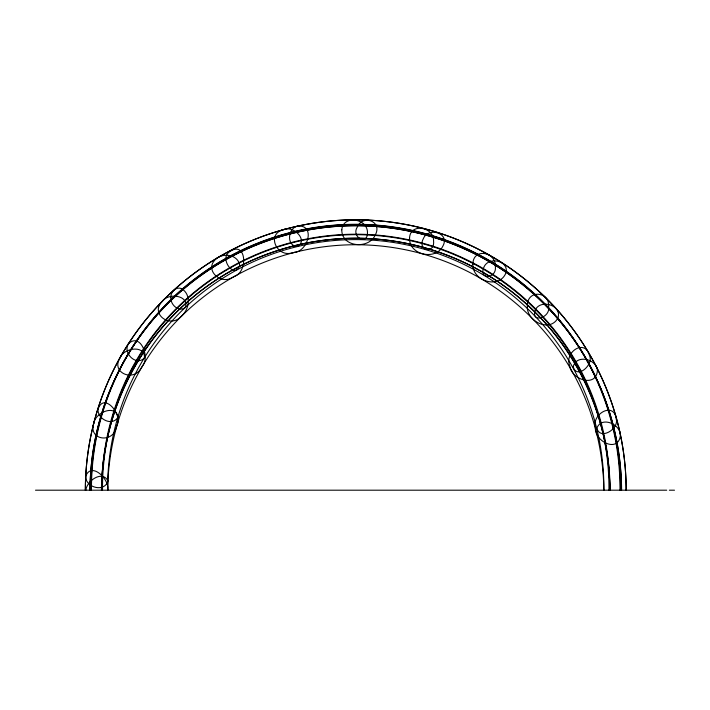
<?xml version="1.0" encoding="UTF-8"?>
<svg xmlns="http://www.w3.org/2000/svg" width="710" height="710" viewBox="0 0 710 710"><rect width="100%" height="100%" fill="white"/><g stroke="black" fill="none" stroke-linecap="round" stroke-linejoin="round"><path stroke-width="1.06" d="M85.857 490.193C86.735 481.016 101.858 470.189 107.689 480.404A1.66 0.674 -88.6 0 1 107.689 481.726C103.758 492.625 85.36 487.255 85.67 476.33C91.27 461.101 110.121 479.658 107.663 490.193A248.101 248.03 0 0 1 355.754 244.737A248.101 248.03 0 0 1 603.837 490.193A248.101 248.03 0 0 0 355.754 239.598A248.101 248.03 0 0 0 107.663 490.193M140.899 368.499C133.134 382.166 110.813 372.599 119.972 357.796C123.576 348.175 144.538 344.51 144.529 357.396A1.66 0.657 -58.7 0 1 143.855 358.532C135.388 365.978 122.644 352.542 128.51 343.649C140.624 332.351 150.032 357.157 142.524 365.898A8.023 3.266 -60.2 0 1 140.891 368.472M294.65 252.352C307.652 251.171 315.675 225.141 298.12 226.055C287.594 227.484 285.979 246.45 297.641 246.494C308.593 239.82 292.777 225.097 283.467 229.649C266.161 233.98 276.536 257.162 291.659 253.026A8.032 3.355 -14.8 0 0 294.632 252.325M35.5 490.193L666.717 490.193M669.344 490.193L674.5 490.193M101.601 490.193A254.136 254.065 0.7 0 1 355.719 238.232A254.366 254.286 -0.9 0 1 610.147 490.193M609.854 490.193A254.136 254.065 0.7 0 0 355.719 238.232A254.366 254.286 -0.9 0 0 101.423 490.193M621.436 490.193A265.717 265.647 1.1 0 0 355.728 225.647A265.717 265.647 1.1 0 0 90.019 490.193A265.815 265.726 -1.4 0 1 355.79 225.736A265.815 265.726 -1.4 0 1 621.596 490.193M85.351 490.193A270.404 270.332 1.3 0 1 355.745 219.843A270.404 270.332 1.3 0 1 626.149 490.193A270.377 270.279 -1.4 0 0 355.754 219.807A270.377 270.279 -1.4 0 0 85.377 490.193M91.031 490.193A264.75 264.679 1.3 0 1 355.772 224.289A264.75 264.679 1.3 0 1 620.522 490.193M101.876 490.193A253.914 253.852 0.8 0 1 355.781 234.211A253.914 253.852 0.8 0 1 609.686 490.193M102.515 490.193A253.221 253.15 -0.6 0 1 355.728 234.69A253.221 253.15 -0.6 0 1 608.94 490.193M91.457 490.193A264.271 264.182 -1 0 1 355.728 224.546A264.271 264.182 -1 0 1 619.99 490.193M98.078 409.208C97.101 418.856 111.843 426.461 117.656 417.746A1.66 0.666 -73.6 0 0 118.011 416.468C114.425 403.999 95.042 413.087 93.747 423.329C88.297 439.943 112.162 443.572 116.058 428.299A8.023 3.222 -75.2 0 0 116.928 425.37C123.052 414.702 103.722 391.618 98.078 409.208M573.245 366.83C576.902 379.823 593.764 364.629 589.593 355.745C585.102 337.969 563.838 352.346 569.793 365.854C571.035 379.619 596.791 388.219 597.429 370.043C596.107 358.63 575.863 354.228 573.245 366.83M527.352 305.699C525.808 320.876 549.842 333.23 557.936 317.982C562.205 305.575 541.304 298.777 535.455 309.533C530.033 323.698 550.303 318.053 548.608 307.297C550.392 291.49 527.255 288.943 527.352 305.699M616.351 419.326C618.712 429.461 599.746 440.457 596.915 428.13C601.397 415.891 620.558 424.083 620.425 435.354C618.286 453.583 594.075 441.15 595.415 427.544C591.474 413.983 614.283 400.919 616.351 419.326M239.687 265.149C235.188 279.988 219.026 259.106 229.215 252.014C246.201 239.492 248.589 271.646 234.504 276.341A8.023 3.337 -29.9 0 1 231.797 277.743C221.103 284.595 205.03 270.803 214.642 260.321C221.192 252.192 237.886 253.914 239.687 265.149M472.851 264.182C471.99 280.166 497.603 289.343 505.307 274.3C511.165 261.484 489.128 255.609 484.051 266.862C477.928 280.228 497.071 278.826 495.349 266.57C496.308 251.908 473.055 247.382 472.851 264.182M409.546 238.303C409.022 255.076 435.842 260.774 442.942 245.997C450.211 232.818 427.988 226.694 423.302 238.773C416.868 250.595 435.079 254.615 433.57 240.876C434.138 226.898 409.847 222.487 409.546 238.303M170.862 297.454C170.249 304.208 177.873 311.832 184.493 308.113A1.66 0.648 -43.8 0 0 185.443 307.181C189.002 294.916 168.039 292.804 162.279 301.288C149.943 313.492 169.397 328.224 180.375 317.157A8.023 3.301 -45.1 0 0 182.603 315.054C188.993 308.522 191.017 296.31 183.393 289.911C177.997 284.932 170.391 291.109 170.862 297.454M341.794 229.809C341.448 247.32 368.836 249.609 375.253 235.037C382.85 221.192 362.615 214.136 357.192 227.236C350.935 237.353 368.312 246.308 367.461 231.85C366.83 218.227 342.983 214.881 341.794 229.809"/></g></svg>
